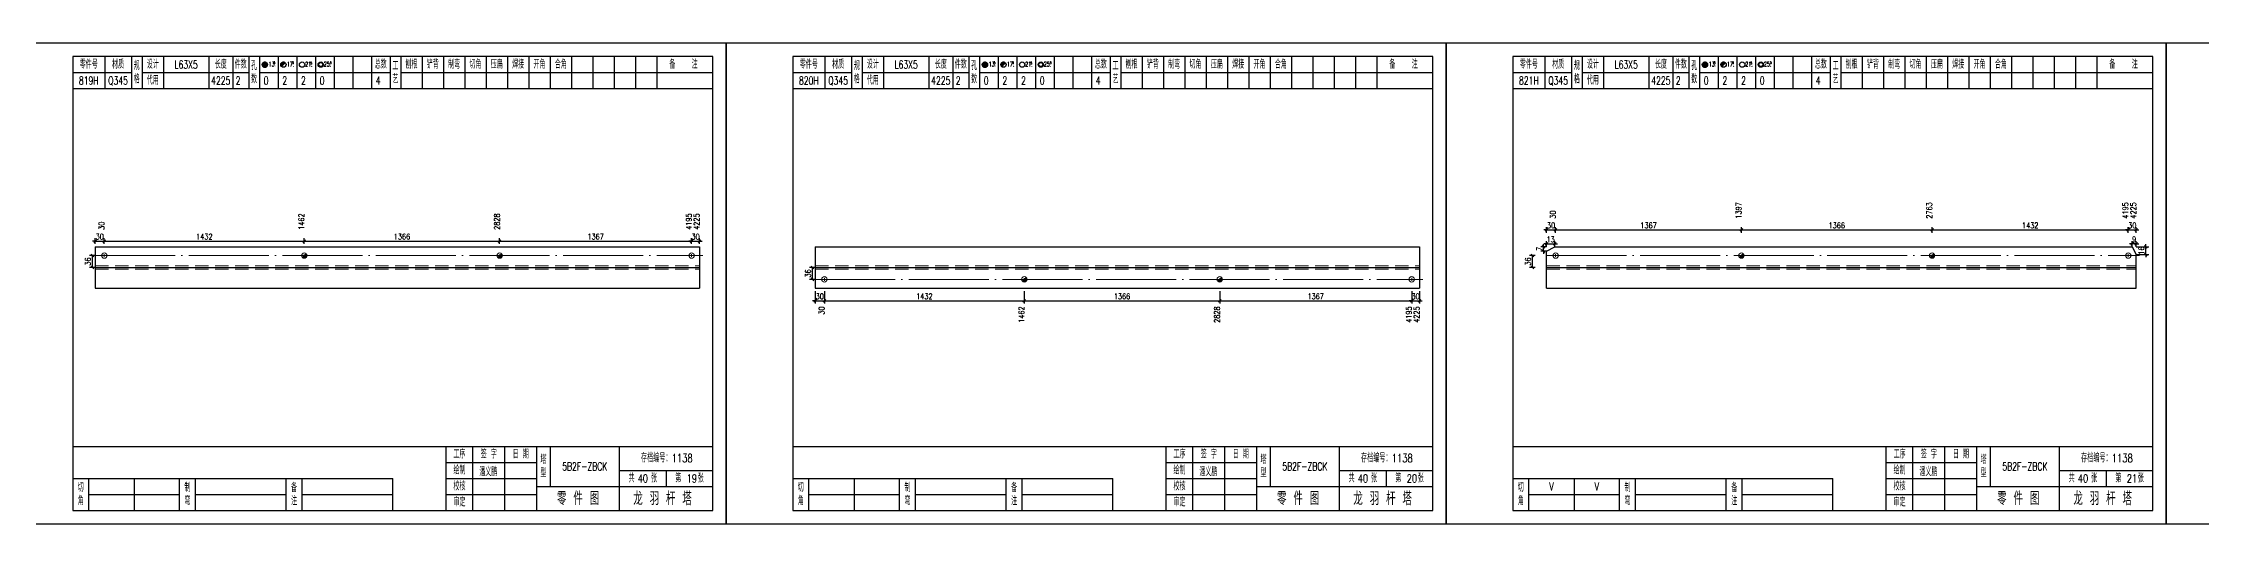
# Model space of a CAD drawing. Header units: millimetres. Extents: x 0 to 30240, y -10896 to -1348.
# Drawn here: x 4874 to 5683, y -6040 to -5860 of the extents above; entities that cross this region are included whole.
import ezdxf
from ezdxf.enums import TextEntityAlignment as Align

# ---------------------------------------------------------------- set-up
doc = ezdxf.new("R2010")
doc.units = ezdxf.units.MM
doc.header["$LTSCALE"] = 20
doc.header["$PDMODE"] = 1
doc.linetypes.add('DASHDOT2X', pattern=[1.75, 1.5, -0.125, 0, -0.125])
doc.linetypes.add('HIDDEN', pattern=[0.375, 0.25, -0.125])
for name, color, linetype, lineweight in [('1', 7, 'Continuous', 25), ('11', 3, 'Continuous', 13), ('2', 1, 'HIDDEN', 13), ('5', 1, 'Continuous', 13), ('7', 2, 'DASHDOT2X', 13)]:
    doc.layers.add(name, color=color, linetype=linetype, lineweight=lineweight)
doc.styles.get("Standard").update_dxf_attribs({"font": 'simplex', "width": 0.7, "bigfont": 'gbhzfs.shx'})
doc.styles.add('SYMBOL_TXT', font='txt.shx', dxfattribs={"width": 0.6})
doc.styles.add('TITLE_TXT', font='simplex.shx', dxfattribs={"width": 0.75, "height": 2.5, "bigfont": 'gbhzfs.shx'})
doc.dimstyles.get("Standard").update_dxf_attribs({"dimtxt": 2.1, "dimasz": 1, "dimexe": 1.05, "dimexo": 0, "dimgap": 0.63, "dimtad": 1, "dimzin": 0, "dimdsep": 46, "dimtxsty": 'standard', "dimblk": 'OBLIQUE', "dimblk1": 'OBLIQUE', "dimblk2": 'OBLIQUE', "dimcen": 0.09, "dimadec": 0, "dimazin": 0, "dimtfac": 1, "dimtdec": 1, "dimtix": 1, "dimtmove": 0, "dimatfit": 3, "dimfxl": 0, "dimtolj": 1, "dimtzin": 0, "dimarcsym": 0})
pattern_1 = [(0, (-3, 0), (0, 0.0125), [])]

# ---------------------------------------------------------------- blocks, each defined once
blk = doc.blocks.new('M12_HOLE')
h = blk.add_hatch()
h.set_pattern_fill('LINE', scale=0.1, style=0)
h.set_pattern_definition(pattern_1)
h.paths.add_polyline_path([(-5, 0, 1), (-1, 0, 1)])
at = {"color": 7}
blk.add_circle((-3, 0), 2, dxfattribs=at)
at = {"color": 7, "attachment_point": 1, "style": 'SYMBOL_TXT'}
for s, insert, char_height, width in [('13\\f??|b0|i0|c0|p54;.', (-0.1, 2.1), 3.5, 5.707), ('5', (3.7, 2.3), 1.8, 2.931)]:
    blk.add_mtext(s, dxfattribs=dict(at, insert=insert, char_height=char_height, width=width))
blk = doc.blocks.new('M16_HOLE')
h = blk.add_hatch()
h.set_pattern_fill('LINE', scale=0.1, style=0)
h.set_pattern_definition(pattern_1)
h.paths.add_polyline_path([(-1.6, 1.4, 0.668179), (-5, 0, 0.198912), (-4.4, -1.4)])
at = {"color": 7}
blk.add_circle((-3, 0), 2, dxfattribs=at)
at = {"color": 7, "attachment_point": 1, "style": 'SYMBOL_TXT'}
for s, insert, char_height, width in [('17.', (-0.4, 2.1), 3.5, 6.316), ('5', (3.6, 2.3), 1.8, 1.822)]:
    blk.add_mtext(s, dxfattribs=dict(at, insert=insert, char_height=char_height, width=width))
blk = doc.blocks.new('M20_HOLE')
at = {"color": 7}
blk.add_circle((-3, 0), 2, dxfattribs=at)
at = {"color": 7, "attachment_point": 1, "style": 'SYMBOL_TXT'}
for s, insert, char_height, width in [('21.', (-0.7, 2), 3.5, 6.074), ('5', (3.3, 2), 1.8, 1.458)]:
    blk.add_mtext(s, dxfattribs=dict(at, insert=insert, char_height=char_height, width=width))
blk = doc.blocks.new('M24_HOLE')
at = {"color": 7}
for radius in [2, 1.5]:
    blk.add_circle((-3, 0), radius, dxfattribs=at)
at = {"color": 7, "attachment_point": 1, "style": 'SYMBOL_TXT'}
for s, insert, char_height, width in [('25.', (-0.7, 2.1), 3.5, 2.429), ('5', (3.9, 2.3), 1.8, 1.944)]:
    blk.add_mtext(s, dxfattribs=dict(at, insert=insert, char_height=char_height, width=width))
blk = doc.blocks.new('JgCard')
for p, q in [((270, 180), (0, 180)), ((0, 180), (0, 0)), ((270, 0), (270, 180)), ((265, 175), (25, 175)), ((25, 175), (25, 5)), ((37, 175), (37, 163)), ((47, 175), (47, 163)), ((51, 175), (51, 163)), ((59, 175), (59, 163)), ((76, 175), (76, 163)), ((85, 175), (85, 163)), ((91, 175), (91, 163)), ((95, 175), (95, 163)), ((102, 175), (102, 163)), ((109, 175), (109, 163)), ((116, 175), (116, 163)), ((123, 175), (123, 163)), ((130, 175), (130, 163)), ((137, 175), (137, 163)), ((144, 175), (144, 163)), ((148, 175), (148, 163)), ((156, 175), (156, 163)), ((164, 175), (164, 163)), ((172, 175), (172, 163)), ((180, 175), (180, 163)), ((188, 175), (188, 163)), ((196, 175), (196, 163)), ((204, 175), (204, 163)), ((212, 175), (212, 163)), ((220, 175), (220, 163)), ((228, 175), (228, 163)), ((236, 175), (236, 163)), ((244, 175), (244, 163)), ((265, 5), (265, 175)), ((25, 169), (47, 169)), ((25, 163), (265, 163)), ((51, 169), (91, 169)), ((95, 169), (144, 169)), ((148, 169), (265, 169)), ((25, 29), (265, 29)), ((165, 5), (165, 29)), ((175, 5), (175, 29)), ((187, 5), (187, 29)), ((199, 5), (199, 29)), ((204, 29), (204, 14)), ((230, 5), (230, 29)), ((25, 17), (145, 17)), ((31, 5), (31, 17)), ((48, 17), (48, 5)), ((65, 5), (65, 17)), ((71, 5), (71, 17)), ((105, 5), (105, 17)), ((111, 5), (111, 17)), ((145, 5), (145, 17)), ((165, 23), (199, 23)), ((165, 17), (199, 17)), ((230, 20), (265, 20)), ((247.5, 20), (247.5, 14)), ((31, 11), (65, 11)), ((71, 11), (105, 11)), ((111, 11), (145, 11)), ((165, 11), (199, 11)), ((199, 14), (265, 14)), ((0, 0), (270, 0)), ((25, 5), (265, 5))]:
    blk.add_line(p, q)
blk.add_lwpolyline([(96.03, 171.99, -1), (98.03, 171.99, -1)], format="xyb", close=True)
blk.add_point((145, 96))
at = {"xscale": 0.5, "yscale": 0.5, "zscale": 0.5}
for name, p in [('M12_HOLE', (98.53, 171.99)), ('M16_HOLE', (105.5, 172)), ('M20_HOLE', (112.5, 172)), ('M24_HOLE', (119.5, 172))]:
    blk.add_blockref(name, p, dxfattribs=at)
at = {"style": 'TITLE_TXT', "width": 0.75}
for s, height, p in [('存档编号：1138', 3.076, (238.02, 23.07)), ('潘义鹏', 3, (177.45, 17.91)), ('龙 羽 杆 塔', 5, (235.17, 6.97))]:
    blk.add_text(s, height=height, dxfattribs=at).set_placement(p)
at = {"attachment_point": 5, "style": 'TITLE_TXT'}
for s, insert, char_height, width in [('零件号', (31, 172), 3, 15), ('材质', (42, 172), 3, 8), ('规格', (49, 169), 3, 4), ('设计', (55, 172), 3, 8), ('长度', (80.5, 172), 3, 8), ('件数', (88, 172), 3, 6), ('孔数', (93, 169), 3, 4), ('总数', (140.5, 172), 3, 7), ('工\\P艺', (146, 169), 3, 4), ('刨根', (152, 172), 3, 8), ('铲背', (160, 172), 3, 8), ('制弯', (168, 172), 3, 8), ('切角', (176, 172), 3, 8), ('压扁', (184, 172), 3, 8), ('焊接', (192, 172), 3, 8), ('开角', (200, 172), 3, 8), ('合角', (208, 172), 3, 8), ('备    注', (254, 172), 3, 22), ('代用', (55, 166), 3, 8), ('工序', (170, 26), 3, 10), ('签 字', (181, 26), 3, 12), ('日 期', (193, 26), 3, 12), ('塔\\P型', (201.5, 21.5), 3, 5), ('绘制', (170, 20), 3, 10), ('共    张', (238.75, 17), 3, 17.5), ('第    张', (256.25, 17), 3, 17.5), ('切\\P角', (28, 11), 3, 6), ('制\\P弯', (68, 11), 3, 6), ('备\\P注', (108, 11), 3, 6), ('校核', (170, 14), 3, 10), ('审定', (170, 8), 3, 10), ('零 件 图', (214.5, 9.5), 5, 31)]:
    blk.add_mtext(s, dxfattribs=dict(at, insert=insert, char_height=char_height, width=width))
blk = doc.blocks.new('M20')
for p, q in [((-0.5, 0), (0.5, 0)), ((0, -0.5), (0, 0.5))]:
    blk.add_line(p, q)
blk.add_circle((0, 0), 1)
blk = doc.blocks.new('M16')
for p, q in [((-0.71, -0.71), (0.71, 0.71)), ((-0.4, 0), (0.4, 0)), ((0, 0.4), (0, -0.4))]:
    blk.add_line(p, q)
blk.add_circle((0, 0), 1)
for radius in [0.8, 0.6, 0.4, 0.2]:
    blk.add_arc((0, 0), radius, 225, 45)
blk = doc.blocks.new('_Oblique')
at = {"color": 0, "linetype": 'ByBlock', "lineweight": -2}
blk.add_line((-0.5, -0.5), (0.5, 0.5), dxfattribs=at)
blk = doc.blocks.new('*D3574')
at = {"layer": '11', "color": 0, "lineweight": -2}
for p, q in [((4893.4, -5935.05), (4893.4, -5932.95)), ((4896.84, -5935.05), (4896.84, -5932.95)), ((4893.4, -5934), (4892.4, -5934)), ((4893.4, -5934), (4896.84, -5934)), ((4896.84, -5934), (4897.84, -5934))]:
    blk.add_line(p, q, dxfattribs=at)
at = {"layer": 'Defpoints', "color": 0}
for p in [(4893.4, -5935.05), (4896.84, -5934), (4896.84, -5935.05)]:
    blk.add_point(p, dxfattribs=at)
at = {"layer": '11', "color": 0, "lineweight": -2}
blk.add_blockref('_Oblique', (4893.4, -5934), dxfattribs=at)
at = {"layer": '11', "color": 0, "lineweight": -2, "rotation": 180}
blk.add_blockref('_Oblique', (4896.84, -5934), dxfattribs=at)
at = {"layer": '11', "color": 0, "insert": (4895.12, -5932.32), "char_height": 2.1, "attachment_point": 5}
blk.add_mtext('\\A1;30', dxfattribs=at)
blk = doc.blocks.new('*D3578')
at = {"layer": '11', "color": 0, "lineweight": -2}
for p, q in [((5117.06, -5935.05), (5117.06, -5932.95)), ((5120, -5935.05), (5120, -5932.95)), ((5117.06, -5934), (5116.06, -5934)), ((5117.06, -5934), (5120, -5934)), ((5120, -5934), (5121, -5934))]:
    blk.add_line(p, q, dxfattribs=at)
at = {"layer": 'Defpoints', "color": 0}
for p in [(5117.06, -5935.05), (5120, -5934), (5120, -5935.05)]:
    blk.add_point(p, dxfattribs=at)
at = {"layer": '11', "color": 0, "lineweight": -2}
blk.add_blockref('_Oblique', (5117.06, -5934), dxfattribs=at)
at = {"layer": '11', "color": 0, "lineweight": -2, "rotation": 180}
blk.add_blockref('_Oblique', (5120, -5934), dxfattribs=at)
at = {"layer": '11', "color": 0, "insert": (5118.53, -5932.32), "char_height": 2.1, "attachment_point": 5}
blk.add_mtext('\\A1;30', dxfattribs=at)
blk = doc.blocks.new('*D3580')
at = {"layer": '11', "color": 0, "lineweight": -2}
for p, q in [((5163.4, -5956.37), (5162.4, -5956.37)), ((5163.4, -5952.69), (5163.4, -5957.42)), ((5163.4, -5956.37), (5166.84, -5956.37)), ((5166.84, -5952.69), (5166.84, -5957.42)), ((5166.84, -5956.37), (5167.84, -5956.37))]:
    blk.add_line(p, q, dxfattribs=at)
at = {"layer": 'Defpoints', "color": 0}
for p in [(5163.4, -5952.69), (5166.84, -5952.69), (5166.84, -5956.37)]:
    blk.add_point(p, dxfattribs=at)
at = {"layer": '11', "color": 0, "lineweight": -2}
blk.add_blockref('_Oblique', (5163.4, -5956.37), dxfattribs=at)
at = {"layer": '11', "color": 0, "lineweight": -2, "rotation": 180}
blk.add_blockref('_Oblique', (5166.84, -5956.37), dxfattribs=at)
at = {"layer": '11', "color": 0, "insert": (5165.12, -5954.69), "char_height": 2.1, "attachment_point": 5}
blk.add_mtext('\\A1;30', dxfattribs=at)
blk = doc.blocks.new('*D3584')
at = {"layer": '11', "color": 0, "lineweight": -2}
for p, q in [((5387.06, -5956.37), (5386.06, -5956.37)), ((5387.06, -5952.69), (5387.06, -5957.42)), ((5387.06, -5956.37), (5390, -5956.37)), ((5390, -5952.69), (5390, -5957.42)), ((5390, -5956.37), (5391, -5956.37))]:
    blk.add_line(p, q, dxfattribs=at)
at = {"layer": 'Defpoints', "color": 0}
for p in [(5387.06, -5952.69), (5390, -5952.69), (5390, -5956.37)]:
    blk.add_point(p, dxfattribs=at)
at = {"layer": '11', "color": 0, "lineweight": -2}
blk.add_blockref('_Oblique', (5387.06, -5956.37), dxfattribs=at)
at = {"layer": '11', "color": 0, "lineweight": -2, "rotation": 180}
blk.add_blockref('_Oblique', (5390, -5956.37), dxfattribs=at)
at = {"layer": '11', "color": 0, "insert": (5388.53, -5954.69), "char_height": 2.1, "attachment_point": 5}
blk.add_mtext('\\A1;30', dxfattribs=at)
blk = doc.blocks.new('*D3586')
at = {"layer": '11', "color": 0, "lineweight": -2}
for p, q in [((5437.6, -5929.8), (5436.6, -5929.8)), ((5437.6, -5930.85), (5437.6, -5928.75)), ((5437.6, -5929.8), (5441.04, -5929.8)), ((5441.04, -5930.85), (5441.04, -5928.75)), ((5441.04, -5929.8), (5442.04, -5929.8))]:
    blk.add_line(p, q, dxfattribs=at)
at = {"layer": 'Defpoints', "color": 0}
for p in [(5437.6, -5930.85), (5441.04, -5929.8), (5441.04, -5930.85)]:
    blk.add_point(p, dxfattribs=at)
at = {"layer": '11', "color": 0, "lineweight": -2}
blk.add_blockref('_Oblique', (5437.6, -5929.8), dxfattribs=at)
at = {"layer": '11', "color": 0, "lineweight": -2, "rotation": 180}
blk.add_blockref('_Oblique', (5441.04, -5929.8), dxfattribs=at)
at = {"layer": '11', "color": 0, "insert": (5439.32, -5928.12), "char_height": 2.1, "attachment_point": 5}
blk.add_mtext('\\A1;30', dxfattribs=at)
blk = doc.blocks.new('*D3590')
at = {"layer": '11', "color": 0, "lineweight": -2}
for p, q in [((5655.76, -5929.8), (5654.76, -5929.8)), ((5655.76, -5930.85), (5655.76, -5928.75)), ((5655.76, -5929.8), (5658.7, -5929.8)), ((5658.7, -5930.85), (5658.7, -5928.75)), ((5658.7, -5929.8), (5659.7, -5929.8))]:
    blk.add_line(p, q, dxfattribs=at)
at = {"layer": 'Defpoints', "color": 0}
for p in [(5655.76, -5930.85), (5658.7, -5929.8), (5658.7, -5930.85)]:
    blk.add_point(p, dxfattribs=at)
at = {"layer": '11', "color": 0, "lineweight": -2}
blk.add_blockref('_Oblique', (5655.76, -5929.8), dxfattribs=at)
at = {"layer": '11', "color": 0, "lineweight": -2, "rotation": 180}
blk.add_blockref('_Oblique', (5658.7, -5929.8), dxfattribs=at)
at = {"layer": '11', "color": 0, "insert": (5657.23, -5928.12), "char_height": 2.1, "attachment_point": 5}
blk.add_mtext('\\A1;30', dxfattribs=at)
blk = doc.blocks.new('*D3591')
at = {"layer": '11', "color": 0, "lineweight": -2}
for p, q in [((5437.6, -5936.1), (5435.5, -5936.1)), ((5437.6, -5937.71), (5435.5, -5937.71)), ((5436.55, -5936.1), (5436.55, -5935.1)), ((5436.55, -5937.71), (5436.55, -5936.1)), ((5436.55, -5937.71), (5436.55, -5938.71))]:
    blk.add_line(p, q, dxfattribs=at)
at = {"layer": 'Defpoints', "color": 0}
for p in [(5436.55, -5936.1), (5437.6, -5936.1), (5437.6, -5937.71)]:
    blk.add_point(p, dxfattribs=at)
at = {"layer": '11', "color": 0, "lineweight": -2}
for p, rotation in [((5436.55, -5936.1), 270), ((5436.55, -5937.71), 90)]:
    blk.add_blockref('_Oblique', p, dxfattribs=dict(at, rotation=rotation))
at = {"layer": '11', "color": 0, "insert": (5434.87, -5936.91), "char_height": 2.1, "attachment_point": 5, "rotation": 90}
blk.add_mtext('\\A1;7', dxfattribs=at)
blk = doc.blocks.new('*D3592')
at = {"layer": '11', "color": 0, "lineweight": -2}
for p, q in [((5437.6, -5935.05), (5436.6, -5935.05)), ((5437.6, -5936.1), (5437.6, -5934)), ((5437.6, -5935.05), (5440.7, -5935.05)), ((5440.7, -5936.1), (5440.7, -5934)), ((5440.7, -5935.05), (5441.7, -5935.05))]:
    blk.add_line(p, q, dxfattribs=at)
at = {"layer": 'Defpoints', "color": 0}
for p in [(5437.6, -5936.1), (5440.7, -5935.05), (5440.7, -5936.1)]:
    blk.add_point(p, dxfattribs=at)
at = {"layer": '11', "color": 0, "lineweight": -2}
blk.add_blockref('_Oblique', (5437.6, -5935.05), dxfattribs=at)
at = {"layer": '11', "color": 0, "lineweight": -2, "rotation": 180}
blk.add_blockref('_Oblique', (5440.7, -5935.05), dxfattribs=at)
at = {"layer": '11', "color": 0, "insert": (5439.15, -5933.37), "char_height": 2.1, "attachment_point": 5}
blk.add_mtext('\\A1;13', dxfattribs=at)
blk = doc.blocks.new('*D3593')
at = {"layer": '11', "color": 0, "lineweight": -2}
for p, q in [((5658.7, -5936.1), (5663.43, -5936.1)), ((5658.7, -5939.06), (5663.43, -5939.06)), ((5662.38, -5936.1), (5662.38, -5935.1)), ((5662.38, -5939.06), (5662.38, -5936.1)), ((5662.38, -5939.06), (5662.38, -5940.06))]:
    blk.add_line(p, q, dxfattribs=at)
at = {"layer": 'Defpoints', "color": 0}
for p in [(5658.7, -5936.1), (5658.7, -5939.06), (5662.38, -5936.1)]:
    blk.add_point(p, dxfattribs=at)
at = {"layer": '11', "color": 0, "lineweight": -2}
for p, rotation in [((5662.38, -5936.1), 270), ((5662.38, -5939.06), 90)]:
    blk.add_blockref('_Oblique', p, dxfattribs=dict(at, rotation=rotation))
at = {"layer": '11', "color": 0, "insert": (5660.7, -5937.58), "char_height": 2.1, "attachment_point": 5, "rotation": 90}
blk.add_mtext('\\A1;16', dxfattribs=at)
blk = doc.blocks.new('*D3594')
at = {"layer": '11', "color": 0, "lineweight": -2}
for p, q in [((5657.23, -5935.05), (5656.23, -5935.05)), ((5657.23, -5936.1), (5657.23, -5934)), ((5658.7, -5935.05), (5657.23, -5935.05)), ((5658.7, -5936.1), (5658.7, -5934)), ((5658.7, -5935.05), (5659.7, -5935.05))]:
    blk.add_line(p, q, dxfattribs=at)
at = {"layer": 'Defpoints', "color": 0}
for p in [(5657.23, -5935.05), (5657.23, -5936.1), (5658.7, -5936.1)]:
    blk.add_point(p, dxfattribs=at)
at = {"layer": '11', "color": 0, "lineweight": -2}
blk.add_blockref('_Oblique', (5657.23, -5935.05), dxfattribs=at)
at = {"layer": '11', "color": 0, "lineweight": -2, "rotation": 180}
blk.add_blockref('_Oblique', (5658.7, -5935.05), dxfattribs=at)
at = {"layer": '11', "color": 0, "insert": (5657.96, -5933.37), "char_height": 2.1, "attachment_point": 5}
blk.add_mtext('\\A1;9', dxfattribs=at)

msp = doc.modelspace()

# ---------------------------------------------------------------- linework, layer by layer
at = {"layer": '1'}
for p, q in [((4893.4, -5936.104), (4893.4, -5951.644)), ((4893.4, -5936.104), (5120, -5936.104)), ((5120, -5936.104), (5120, -5951.644)), ((5163.4, -5936.104), (5163.4, -5951.644)), ((5163.4, -5936.104), (5390, -5936.104)), ((5390, -5936.104), (5390, -5951.644)), ((5437.6, -5937.708), (5440.696, -5936.104)), ((5437.6, -5943.874), (5437.6, -5937.708)), ((5440.696, -5936.104), (5657.225, -5936.104)), ((5657.225, -5936.104), (5658.7, -5939.064)), ((5658.7, -5943.874), (5658.7, -5939.064)), ((4893.4, -5943.874), (5120, -5943.874)), ((5163.4, -5943.874), (5390, -5943.874)), ((5437.6, -5951.644), (5437.6, -5943.874)), ((5437.6, -5943.874), (5658.7, -5943.874)), ((5658.7, -5951.644), (5658.7, -5943.874)), ((4893.4, -5951.644), (5120, -5951.644)), ((5163.4, -5951.644), (5390, -5951.644)), ((5437.6, -5951.644), (5658.7, -5951.644))]:
    msp.add_line(p, q, dxfattribs=at)
at = {"layer": '2'}
for p, q in [((4893.4, -5943.258), (5120, -5943.258)), ((4893.4, -5944.491), (5120, -5944.491)), ((5163.4, -5943.258), (5390, -5943.258)), ((5163.4, -5944.491), (5390, -5944.491)), ((5437.6, -5943.258), (5658.7, -5943.258)), ((5437.6, -5944.491), (5658.7, -5944.491))]:
    msp.add_line(p, q, dxfattribs=at)
at = {"layer": '7'}
for p, q in [((4893.4, -5939.434), (5121.26, -5939.434)), ((5437.6, -5939.434), (5659.96, -5939.434)), ((5163.4, -5948.314), (5391.26, -5948.314))]:
    msp.add_line(p, q, dxfattribs=at)

# ---------------------------------------------------------------- block references
at = {"layer": '1'}
for p in [(4860, -6039.874), (5130, -6039.874), (5400, -6039.874), (5670, -6039.874)]:
    msp.add_blockref('JgCard', p, dxfattribs=at)
at = {"layer": '5'}
for name, p in [('M20', (4896.84, -5939.434)), ('M16', (4971.813, -5939.434)), ('M16', (5045.078, -5939.434)), ('M20', (5117.06, -5939.434)), ('M20', (5441.04, -5939.434)), ('M16', (5510.709, -5939.434)), ('M16', (5582.195, -5939.434)), ('M20', (5655.76, -5939.434)), ('M20', (5166.84, -5948.314)), ('M16', (5241.813, -5948.314)), ('M16', (5315.078, -5948.314)), ('M20', (5387.06, -5948.314))]:
    msp.add_blockref(name, p, dxfattribs=at)

# ---------------------------------------------------------------- texts
at = {"style": 'TITLE_TXT', "width": 0.75}
for s, p in [('40', (5096.855, -6024.396)), ('19', (5115.224, -6024.396)), ('40', (5366.855, -6024.396)), ('20', (5385.224, -6024.396)), ('40', (5636.855, -6024.396)), ('21', (5655.224, -6024.396))]:
    msp.add_text(s, height=3, dxfattribs=at).set_placement(p)
at = {"layer": '1', "width": 0.7}
for s, p in [('L63X5', (4927.5, -5867.874)), ('L63X5', (5197.5, -5867.874)), ('L63X5', (5467.5, -5867.874)), ('819H', (4891, -5873.874)), ('Q345', (4902, -5873.874)), ('4225', (4940.5, -5873.874)), ('2', (4947, -5873.874)), ('0', (4957.5, -5873.874)), ('2', (4964.5, -5873.874)), ('2', (4971.5, -5873.874)), ('0', (4978.5, -5873.874)), ('4', (4999.5, -5873.874)), ('820H', (5161, -5873.874)), ('Q345', (5172, -5873.874)), ('4225', (5210.5, -5873.874)), ('2', (5217, -5873.874)), ('0', (5227.5, -5873.874)), ('2', (5234.5, -5873.874)), ('2', (5241.5, -5873.874)), ('0', (5248.5, -5873.874)), ('4', (5269.5, -5873.874)), ('821H', (5431, -5873.874)), ('Q345', (5442, -5873.874)), ('4225', (5480.5, -5873.874)), ('2', (5487, -5873.874)), ('0', (5497.5, -5873.874)), ('2', (5504.5, -5873.874)), ('2', (5511.5, -5873.874)), ('0', (5518.5, -5873.874)), ('4', (5539.5, -5873.874)), ('V', (5439.5, -6025.874)), ('V', (5456.5, -6025.874))]:
    msp.add_text(s, height=3, dxfattribs=at).set_placement(p, align=Align.MIDDLE_CENTER)
for s, p in [('1462', (4971.794, -5929.804)), ('2828', (5045.092, -5929.804)), ('4195', (5117.055, -5929.804)), ('4225', (5120, -5929.804)), ('30', (5441.042, -5925.604)), ('1397', (5510.69, -5925.604)), ('2763', (5582.209, -5925.604)), ('4195', (5655.755, -5925.604)), ('4225', (5658.7, -5925.604)), ('30', (4896.84, -5929.804))]:
    msp.add_text(s, height=2.1, rotation=90, dxfattribs=at).set_placement(p)
for s, p in [('30', (5166.84, -5958.469)), ('1462', (5241.794, -5958.469)), ('2828', (5315.092, -5958.469)), ('4195', (5387.055, -5958.469)), ('4225', (5390, -5958.469))]:
    msp.add_text(s, height=2.1, rotation=90, dxfattribs=at).set_placement(p, align=Align.RIGHT)
at = {"layer": '1', "char_height": 3, "width": 26, "attachment_point": 5}
for insert in [(5077, -6018.374), (5347, -6018.374), (5617, -6018.374)]:
    msp.add_mtext('5B2F-ZBCK', dxfattribs=dict(at, insert=insert))

# ---------------------------------------------------------------- dimensions: what is measured, and where the dimension line sits
at = {"layer": '1'}
for base, p1, p2 in [((4892.35, -5939.434), (4893.35, -5943.874), (4893.35, -5939.434)), ((5432.35, -5939.434), (5433.35, -5943.874), (5433.35, -5939.434)), ((5162.35, -5943.874), (5163.35, -5948.314), (5163.35, -5943.874))]:
    msp.add_linear_dim(base=base, p1=p1, p2=p2, angle=90, text='36', dimstyle='standard', dxfattribs=at).render()
at = {"layer": '11'}
for base, p1, p2, text, picture, middle in [((4896.84, -5934.004), (4893.4, -5935.054), (4896.84, -5935.054), '30', '*D3574', (4895.12, -5932.324)), ((5120, -5934.004), (5117.06, -5935.054), (5120, -5935.054), '30', '*D3578', (5118.53, -5932.324)), ((5441.04, -5929.804), (5437.6, -5930.854), (5441.04, -5930.854), '30', '*D3586', (5439.32, -5928.124)), ((5440.696, -5935.054), (5437.6, -5936.104), (5440.696, -5936.104), '13', '*D3592', (5439.148, -5933.374)), ((5658.7, -5929.804), (5655.76, -5930.854), (5658.7, -5930.854), '30', '*D3590', (5657.23, -5928.124)), ((5657.225, -5935.054), (5658.7, -5936.104), (5657.225, -5936.104), '9', '*D3594', (5657.963, -5933.374)), ((5166.84, -5956.369), (5163.4, -5952.694), (5166.84, -5952.694), '30', '*D3580', (5165.12, -5954.689)), ((5390, -5956.369), (5387.06, -5952.694), (5390, -5952.694), '30', '*D3584', (5388.53, -5954.689))]:
    dim = msp.add_linear_dim(base=base, p1=p1, p2=p2, text=text, dimstyle='standard', dxfattribs=at)
    dim.commit()
    dim.dimension.update_dxf_attribs({"geometry": picture, "text_midpoint": middle})
for base, p1, p2, text in [((4971.813, -5934.004), (4896.84, -5935.054), (4971.813, -5935.054), '1432'), ((5045.078, -5934.004), (4971.813, -5935.054), (5045.078, -5935.054), '1366'), ((5117.06, -5934.004), (5045.078, -5935.054), (5117.06, -5935.054), '1367'), ((5510.709, -5929.804), (5441.04, -5930.854), (5510.709, -5930.854), '1367'), ((5582.195, -5929.804), (5510.709, -5930.854), (5582.195, -5930.854), '1366'), ((5655.76, -5929.804), (5582.195, -5930.854), (5655.76, -5930.854), '1432'), ((5241.813, -5956.369), (5166.84, -5952.694), (5241.813, -5952.694), '1432'), ((5315.078, -5956.369), (5241.813, -5952.694), (5315.078, -5952.694), '1366'), ((5387.06, -5956.369), (5315.078, -5952.694), (5387.06, -5952.694), '1367')]:
    msp.add_linear_dim(base=base, p1=p1, p2=p2, text=text, dimstyle='standard', dxfattribs=at).render()
for base, p1, p2, text, picture, middle in [((5436.55, -5936.104), (5437.6, -5937.708), (5437.6, -5936.104), '7', '*D3591', (5434.87, -5936.906)), ((5662.375, -5936.104), (5658.7, -5939.064), (5658.7, -5936.104), '16', '*D3593', (5660.695, -5937.584))]:
    dim = msp.add_linear_dim(base=base, p1=p1, p2=p2, angle=90, text=text, dimstyle='standard', dxfattribs=at)
    dim.commit()
    dim.dimension.update_dxf_attribs({"geometry": picture, "text_midpoint": middle})

doc.saveas('drawing.dxf')
